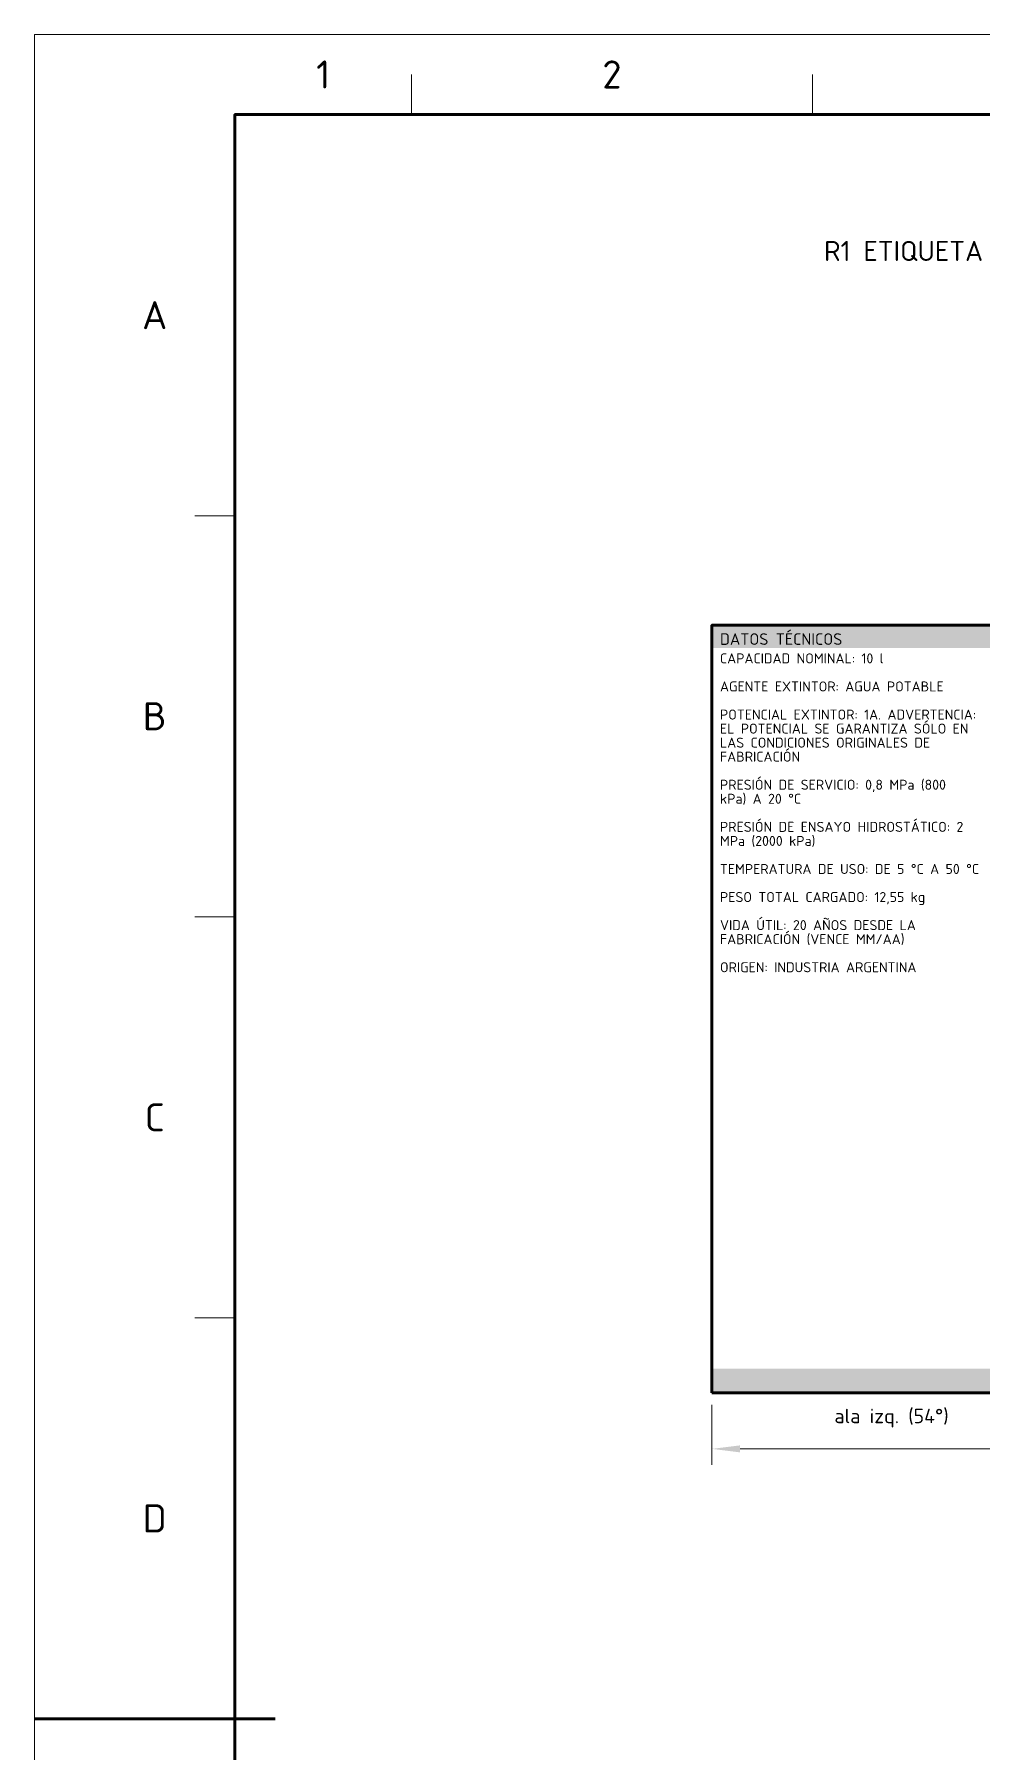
# Model space of a CAD drawing. Header units: millimetres. Extents: x 0 to 2208, y 0 to 420.
# Drawn here: x 1614 to 1732.2, y 205.8 to 420 of the extents above; entities that cross this region are included whole.
import ezdxf
from ezdxf.enums import TextEntityAlignment as Align

# ---------------------------------------------------------------- set-up
doc = ezdxf.new("R2010")
doc.units = ezdxf.units.MM
for name, color, linetype, lineweight in [('01-VISIBLE', 7, 'CONTINUOUS', 70), ('04-COTA', 3, 'CONTINUOUS', 18), ('06-TEXTO', 7, 'CONTINUOUS', 25), ('07-RECUADRO', 7, 'CONTINUOUS', 70), ('08-FINA', 5, 'CONTINUOUS', 18), ('13-GRAFICA', 30, 'CONTINUOUS', 18)]:
    doc.layers.add(name, color=color, linetype=linetype, lineweight=lineweight)
doc.styles.add('ISO3098', font='isocpeur.ttf')
doc.dimstyles.new('FLAMA-IRAM', dxfattribs={"dimtxt": 3.5, "dimasz": 3.5, "dimexe": 2, "dimexo": 1.5, "dimgap": 1, "dimtad": 1, "dimdec": 1, "dimtxsty": 'ISO3098', "dimblk": 'IRAM_FLECHA', "dimblk1": 'IRAM_FLECHA', "dimblk2": 'IRAM_FLECHA', "dimcen": 2.5, "dimclrd": 256, "dimclre": 256, "dimclrt": 256, "dimazin": 3, "dimtfac": 1, "dimtmove": 0, "dimatfit": 3, "dimlwd": 18, "dimlwe": 18})

# ---------------------------------------------------------------- blocks, each defined once
blk = doc.blocks.new('IRAM_FLECHA')
blk.add_solid([(0, 0), (-1, 0.125), (-1, -0.125)])

msp = doc.modelspace()

# ---------------------------------------------------------------- hatches: boundary and pattern name
at = {"layer": '13-GRAFICA', "true_color": 0xc81e2d}
h = msp.add_hatch(color=7, dxfattribs=at)
h.dxf.hatch_style = 1
h.paths.add_polyline_path([(1743.232, 343.496), (1743.232, 346.333), (1698.465, 346.333), (1698.465, 343.496)])
h = msp.add_hatch(color=7, dxfattribs=at)
h.dxf.hatch_style = 1
h.paths.add_polyline_path([(1877.535, 250.667), (1877.535, 253.667), (1698.465, 253.667), (1698.465, 250.667)])

# ---------------------------------------------------------------- linework, layer by layer
at = {"layer": '01-VISIBLE'}
msp.add_lwpolyline([(1698.465, 250.667), (1877.535, 250.667), (1877.535, 346.333), (1698.465, 346.333)], close=True, dxfattribs=at)
at = {"layer": '07-RECUADRO'}
msp.add_line((1614, 210), (1644, 210), dxfattribs=at)
msp.add_lwpolyline([(1639, 10), (2198, 10), (2198, 410), (1639, 410)], close=True, dxfattribs=at)
at = {"layer": '08-FINA'}
for p, q in [((1661, 410), (1661, 415)), ((1711, 410), (1711, 415)), ((1639, 360), (1634, 360)), ((1639, 310), (1634, 310)), ((1639, 260), (1634, 260))]:
    msp.add_line(p, q, dxfattribs=at)
msp.add_lwpolyline([(1614, 0), (2208, 0), (2208, 420), (1614, 420)], close=True, dxfattribs=at)

# ---------------------------------------------------------------- texts
at = {"layer": '06-TEXTO', "style": 'ISO3098'}
for s, height, p in [('1', 3.5, (1650, 415)), ('2', 3.5, (1686, 415)), ('R1 ETIQUETA DESARROLLADA 358 × 191 mm (panel central 179 = arco 108° + alas 90) - ESC. 1:2', 2.5, (1788, 393)), ('A', 3.5, (1629, 385)), ('B', 3.5, (1629, 335)), ('C', 3.5, (1629, 285)), ('D', 3.5, (1629, 235))]:
    msp.add_text(s, height=height, dxfattribs=at).set_placement(p, align=Align.MIDDLE_CENTER)
at = {"layer": '08-FINA', "style": 'ISO3098'}
msp.add_text('ala izq. (54°)', height=1.8, dxfattribs=at).set_placement((1720.848, 248.667), align=Align.TOP_CENTER)
at = {"layer": '13-GRAFICA', "true_color": 0xffffff, "style": 'ISO3098'}
msp.add_text('DATOS TÉCNICOS', height=1.4375, dxfattribs=at).set_placement((1699.465, 345.333), align=Align.TOP_LEFT)
at = {"layer": '13-GRAFICA', "true_color": 0x191919, "style": 'ISO3098'}
for s, p in [('CAPACIDAD NOMINAL: 10 l', (1699.465, 342.833)), ('AGENTE EXTINTOR: AGUA POTABLE', (1699.465, 339.333)), ('POTENCIAL EXTINTOR: 1A. ADVERTENCIA:', (1699.465, 335.833)), ('EL POTENCIAL SE GARANTIZA SÓLO EN', (1699.465, 334.083)), ('LAS CONDICIONES ORIGINALES DE', (1699.465, 332.333)), ('FABRICACIÓN', (1699.465, 330.583)), ('PRESIÓN DE SERVICIO: 0,8 MPa (800', (1699.465, 327.083)), ('kPa) A 20 °C', (1699.465, 325.333)), ('PRESIÓN DE ENSAYO HIDROSTÁTICO: 2', (1699.465, 321.833)), ('MPa (2000 kPa)', (1699.465, 320.083)), ('TEMPERATURA DE USO: DE 5 °C A 50 °C', (1699.465, 316.583)), ('PESO TOTAL CARGADO: 12,55 kg', (1699.465, 313.083)), ('VIDA ÚTIL: 20 AÑOS DESDE LA', (1699.465, 309.583)), ('FABRICACIÓN (VENCE MM/AA)', (1699.465, 307.833)), ('ORIGEN: INDUSTRIA ARGENTINA', (1699.465, 304.333))]:
    msp.add_text(s, height=1.25, dxfattribs=at).set_placement(p, align=Align.TOP_LEFT)

# ---------------------------------------------------------------- dimensions: what is measured, and where the dimension line sits
at = {"layer": '04-COTA'}
msp.add_linear_dim(base=(1698.465, 243.667), p1=(1698.465, 250.667), p2=(1877.535, 250.667), dimstyle='FLAMA-IRAM', override={"dimlfac": 2}, dxfattribs=at).render()

doc.saveas('drawing.dxf')
